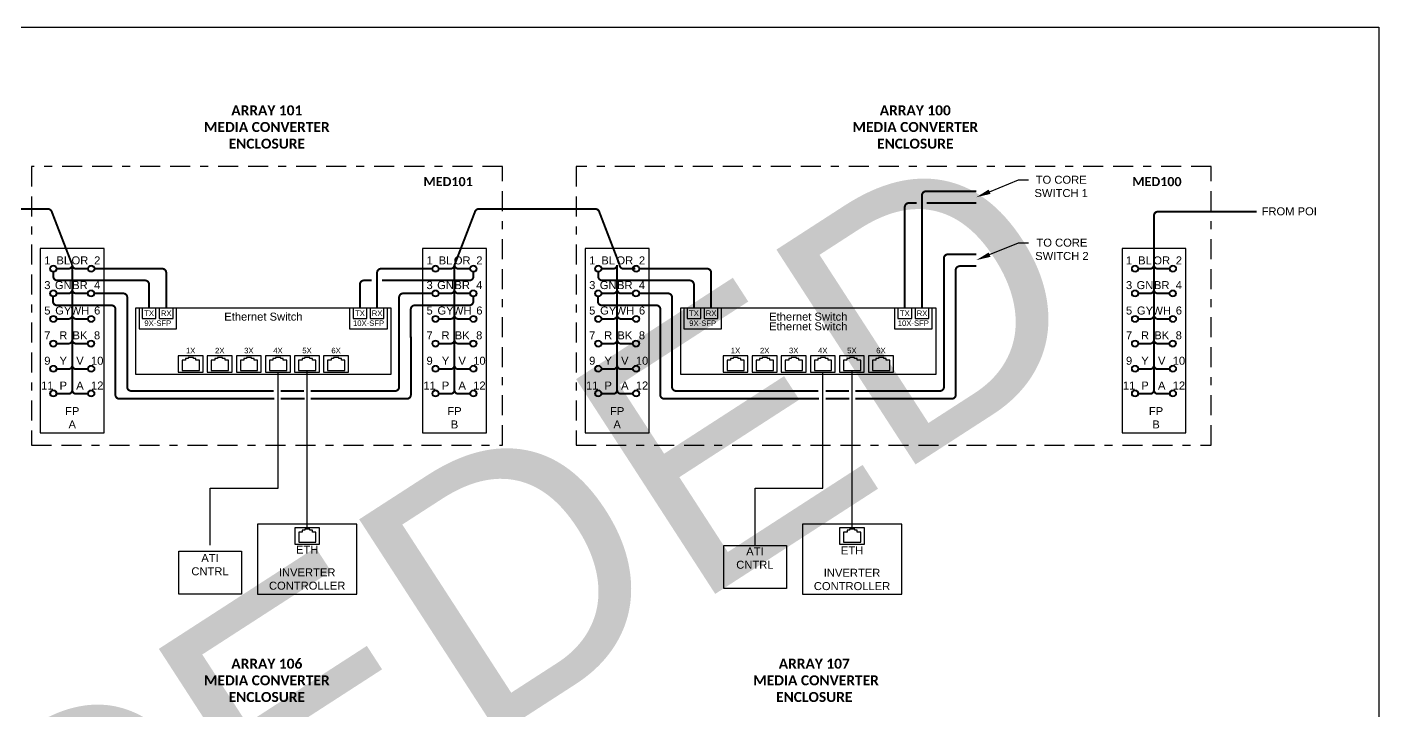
# Model space of a CAD drawing. Header units: feet. Extents: x -17 to 246, y -88 to 32.
# Drawn here: x 168.36 to 185.25, y 21.72 to 30.27 of the extents above; entities that cross this region are included whole.
import ezdxf
from ezdxf import colors
from ezdxf.entities.mleader import LeaderData, LeaderLine
from ezdxf.enums import TextEntityAlignment as Align
from ezdxf.lldxf.tags import DXFTag
from ezdxf.math import Vec2, Vec3

# ---------------------------------------------------------------- set-up
doc = ezdxf.new("R2010")
doc.units = ezdxf.units.FT
doc.header["$MEASUREMENT"] = 0
doc.linetypes.add('BORDER2', pattern=[0.875, 0.25, -0.125, 0.25, -0.125, 0, -0.125])
for name, color, linetype in [('E-EQPM-ENCL', 8, 'Continuous'), ('E-TEXT', 7, 'Continuous'), ('FLOWCHART', 7, 'Continuous'), ('G-ANNO-TEXT', 1, 'Continuous'), ('PV-CABL-FO', 130, 'FIBER'), ('PV-CATV6', 122, 'CATV6')]:
    doc.layers.add(name, color=color, linetype=linetype)
doc.layers.add('E-WD-DEVC', color=7, linetype='Continuous', lineweight=30)
doc.layers.add('G-NPLT', color=67, linetype='Continuous', plot=False)
doc.styles.add('NEI-A', font='arial.ttf')
tags = doc.linetypes.add('CATV6', pattern='A,0.18216,-0.054518,["CATV6",NEI-A,S=0.1,R=0,X=0,Y=-0.05],-0.505136,0.176989', length=0.918803).pattern_tags.tags
tags[6] = DXFTag(74, 10)
tags = doc.linetypes.add('FIBER', pattern='A,0.376989,-0.053001,["FO",NEI-A,S=0.1,R=0,X=0,Y=-0.05],-0.246999,0.376989', length=1.053978).pattern_tags.tags
tags[6] = DXFTag(74, 10)

# ---------------------------------------------------------------- blocks, each defined once
blk = doc.blocks.new('*U19')
at = {"layer": 'E-EQPM-ENCL', "color": 9, "linetype": 'BORDER2'}
for points in [[(46.046, 24.138), (51.931, 24.138), (51.931, 27.622), (46.046, 27.622)], [(52.854, 24.138), (60.786, 24.138), (60.786, 27.622), (52.854, 27.622)]]:
    blk.add_lwpolyline(points, close=True, dxfattribs=at)
at = {"layer": 'E-WD-DEVC'}
for centre, radius in [((46.321, 26.344), 0.0423), ((46.321, 26.344), 0.0348), ((46.321, 26.344), 0.0348), ((46.794, 26.344), 0.0423), ((46.794, 26.344), 0.0348), ((46.794, 26.344), 0.0348), ((51.096, 26.344), 0.0423), ((51.096, 26.344), 0.0348), ((51.096, 26.344), 0.0348), ((51.569, 26.344), 0.0423), ((51.569, 26.344), 0.0348), ((51.569, 26.344), 0.0348), ((53.129, 26.344), 0.0423), ((53.129, 26.344), 0.0348), ((53.129, 26.344), 0.0348), ((53.602, 26.344), 0.0423), ((53.602, 26.344), 0.0348), ((53.602, 26.344), 0.0348), ((59.836, 26.344), 0.0423), ((59.836, 26.344), 0.0348), ((59.836, 26.344), 0.0348), ((60.309, 26.344), 0.0423), ((60.309, 26.344), 0.0348), ((60.309, 26.344), 0.0348), ((46.321, 26.035), 0.0423), ((46.321, 26.035), 0.0348), ((46.321, 26.035), 0.0348), ((46.792, 26.035), 0.0423), ((46.792, 26.035), 0.0348), ((46.792, 26.035), 0.0348), ((51.096, 26.035), 0.0423), ((51.096, 26.035), 0.0348), ((51.096, 26.035), 0.0348), ((51.568, 26.035), 0.0423), ((51.568, 26.035), 0.0348), ((51.568, 26.035), 0.0348), ((53.129, 26.035), 0.0423), ((53.129, 26.035), 0.0348), ((53.129, 26.035), 0.0348), ((53.6, 26.035), 0.0423), ((53.6, 26.035), 0.0348), ((53.6, 26.035), 0.0348), ((59.836, 26.035), 0.0423), ((59.836, 26.035), 0.0348), ((59.836, 26.035), 0.0348), ((60.307, 26.035), 0.0423), ((60.307, 26.035), 0.0348), ((60.307, 26.035), 0.0348), ((46.321, 25.716), 0.0423), ((46.321, 25.716), 0.0348), ((46.321, 25.716), 0.0348), ((46.794, 25.716), 0.0423), ((46.794, 25.716), 0.0348), ((46.794, 25.716), 0.0348), ((51.096, 25.716), 0.0423), ((51.096, 25.716), 0.0348), ((51.096, 25.716), 0.0348), ((51.569, 25.716), 0.0423), ((51.569, 25.716), 0.0348), ((51.569, 25.716), 0.0348), ((53.129, 25.716), 0.0423), ((53.129, 25.716), 0.0348), ((53.129, 25.716), 0.0348), ((53.602, 25.716), 0.0423), ((53.602, 25.716), 0.0348), ((53.602, 25.716), 0.0348), ((59.836, 25.716), 0.0423), ((59.836, 25.716), 0.0348), ((59.836, 25.716), 0.0348), ((60.309, 25.716), 0.0423), ((60.309, 25.716), 0.0348), ((60.309, 25.716), 0.0348), ((46.321, 25.407), 0.0423), ((46.321, 25.407), 0.0348), ((46.321, 25.407), 0.0348), ((46.792, 25.407), 0.0423), ((46.792, 25.407), 0.0348), ((46.792, 25.407), 0.0348), ((51.096, 25.407), 0.0423), ((51.096, 25.407), 0.0348), ((51.096, 25.407), 0.0348), ((51.568, 25.407), 0.0423), ((51.568, 25.407), 0.0348), ((51.568, 25.407), 0.0348), ((53.129, 25.407), 0.0423), ((53.129, 25.407), 0.0348), ((53.129, 25.407), 0.0348), ((53.6, 25.407), 0.0423), ((53.6, 25.407), 0.0348), ((53.6, 25.407), 0.0348), ((59.836, 25.407), 0.0423), ((59.836, 25.407), 0.0348), ((59.836, 25.407), 0.0348), ((60.307, 25.407), 0.0423), ((60.307, 25.407), 0.0348), ((60.307, 25.407), 0.0348), ((46.321, 25.093), 0.0423), ((46.321, 25.093), 0.0348), ((46.321, 25.093), 0.0348), ((46.794, 25.093), 0.0423), ((46.794, 25.093), 0.0348), ((46.794, 25.093), 0.0348), ((51.096, 25.093), 0.0423), ((51.096, 25.093), 0.0348), ((51.096, 25.093), 0.0348), ((51.569, 25.093), 0.0423), ((51.569, 25.093), 0.0348), ((51.569, 25.093), 0.0348), ((53.129, 25.093), 0.0423), ((53.129, 25.093), 0.0348), ((53.129, 25.093), 0.0348), ((53.602, 25.093), 0.0423), ((53.602, 25.093), 0.0348), ((53.602, 25.093), 0.0348), ((59.836, 25.093), 0.0423), ((59.836, 25.093), 0.0348), ((59.836, 25.093), 0.0348), ((60.309, 25.093), 0.0423), ((60.309, 25.093), 0.0348), ((60.309, 25.093), 0.0348), ((46.321, 24.784), 0.0423), ((46.321, 24.784), 0.0348), ((46.321, 24.784), 0.0348), ((46.794, 24.784), 0.0423), ((46.794, 24.784), 0.0348), ((46.794, 24.784), 0.0348), ((51.096, 24.784), 0.0423), ((51.096, 24.784), 0.0348), ((51.096, 24.784), 0.0348), ((51.569, 24.784), 0.0423), ((51.569, 24.784), 0.0348), ((51.569, 24.784), 0.0348), ((53.129, 24.784), 0.0423), ((53.129, 24.784), 0.0348), ((53.129, 24.784), 0.0348), ((53.602, 24.784), 0.0423), ((53.602, 24.784), 0.0348), ((53.602, 24.784), 0.0348), ((59.836, 24.784), 0.0423), ((59.836, 24.784), 0.0348), ((59.836, 24.784), 0.0348), ((60.309, 24.784), 0.0423), ((60.309, 24.784), 0.0348), ((60.309, 24.784), 0.0348)]:
    blk.add_circle(centre, radius, dxfattribs=at)
at = {"layer": 'FLOWCHART', "linetype": 'Continuous'}
for points in [[(46.956, 26.597), (46.158, 26.597), (46.158, 24.29), (46.956, 24.29)], [(51.732, 26.597), (50.934, 26.597), (50.934, 24.29), (51.732, 24.29)], [(53.764, 26.597), (52.966, 26.597), (52.966, 24.29), (53.764, 24.29)], [(60.471, 26.597), (59.673, 26.597), (59.673, 24.29), (60.471, 24.29)], [(47.347, 25.026), (50.542, 25.026), (50.542, 25.851), (47.347, 25.851)], [(47.391, 25.594), (47.86, 25.594), (47.86, 25.851), (47.391, 25.851)], [(47.431, 25.722), (47.602, 25.722), (47.602, 25.851), (47.431, 25.851)], [(47.645, 25.722), (47.817, 25.722), (47.817, 25.851), (47.645, 25.851)], [(50.022, 25.594), (50.495, 25.594), (50.495, 25.851), (50.022, 25.851)], [(50.065, 25.722), (50.237, 25.722), (50.237, 25.851), (50.065, 25.851)], [(50.28, 25.722), (50.452, 25.722), (50.452, 25.851), (50.28, 25.851)], [(54.155, 25.026), (57.35, 25.026), (57.35, 25.851), (54.155, 25.851)], [(54.199, 25.594), (54.668, 25.594), (54.668, 25.851), (54.199, 25.851)], [(54.238, 25.722), (54.41, 25.722), (54.41, 25.851), (54.238, 25.851)], [(54.453, 25.722), (54.625, 25.722), (54.625, 25.851), (54.453, 25.851)], [(56.83, 25.594), (57.303, 25.594), (57.303, 25.851), (56.83, 25.851)], [(56.873, 25.722), (57.045, 25.722), (57.045, 25.851), (56.873, 25.851)], [(57.088, 25.722), (57.26, 25.722), (57.26, 25.851), (57.088, 25.851)], [(47.881, 25.049), (48.192, 25.049), (48.192, 25.255), (47.881, 25.255)], [(48.244, 25.049), (48.555, 25.049), (48.555, 25.255), (48.244, 25.255)], [(48.608, 25.049), (48.918, 25.049), (48.918, 25.255), (48.608, 25.255)], [(48.971, 25.049), (49.282, 25.049), (49.282, 25.255), (48.971, 25.255)], [(49.335, 25.049), (49.645, 25.049), (49.645, 25.255), (49.335, 25.255)], [(49.698, 25.049), (50.009, 25.049), (50.009, 25.255), (49.698, 25.255)], [(54.689, 25.049), (54.999, 25.049), (54.999, 25.255), (54.689, 25.255)], [(55.052, 25.049), (55.363, 25.049), (55.363, 25.255), (55.052, 25.255)], [(55.416, 25.049), (55.726, 25.049), (55.726, 25.255), (55.416, 25.255)], [(55.779, 25.049), (56.09, 25.049), (56.09, 25.255), (55.779, 25.255)], [(56.143, 25.049), (56.453, 25.049), (56.453, 25.255), (56.143, 25.255)], [(56.506, 25.049), (56.817, 25.049), (56.817, 25.255), (56.506, 25.255)], [(48.873, 22.273), (50.112, 22.273), (50.112, 23.148), (48.873, 23.148)], [(55.68, 22.273), (56.92, 22.273), (56.92, 23.148), (55.68, 23.148)], [(49.337, 22.899), (49.647, 22.899), (49.647, 23.105), (49.337, 23.105)], [(56.145, 22.899), (56.455, 22.899), (56.455, 23.105), (56.145, 23.105)], [(47.889, 22.811), (48.672, 22.811), (48.672, 22.272), (47.889, 22.272)], [(54.696, 22.883), (55.48, 22.883), (55.48, 22.344), (54.696, 22.344)]]:
    blk.add_lwpolyline(points, close=True, dxfattribs=at)
at = {"layer": 'FLOWCHART'}
for points in [[(48.103, 25.199), (48.103, 25.222), (48.071, 25.222), (48.071, 25.235), (48.006, 25.235), (48.006, 25.222), (47.974, 25.222), (47.974, 25.199), (47.931, 25.199), (47.931, 25.071), (48.146, 25.071), (48.146, 25.199)], [(48.466, 25.199), (48.466, 25.222), (48.434, 25.222), (48.434, 25.235), (48.37, 25.235), (48.37, 25.222), (48.337, 25.222), (48.337, 25.199), (48.294, 25.199), (48.294, 25.071), (48.509, 25.071), (48.509, 25.199)], [(48.83, 25.199), (48.83, 25.222), (48.798, 25.222), (48.798, 25.235), (48.733, 25.235), (48.733, 25.222), (48.701, 25.222), (48.701, 25.199), (48.658, 25.199), (48.658, 25.071), (48.873, 25.071), (48.873, 25.199)], [(49.193, 25.199), (49.193, 25.222), (49.161, 25.222), (49.161, 25.235), (49.096, 25.235), (49.096, 25.222), (49.064, 25.222), (49.064, 25.199), (49.021, 25.199), (49.021, 25.071), (49.236, 25.071), (49.236, 25.199)], [(49.557, 25.199), (49.557, 25.222), (49.525, 25.222), (49.525, 25.235), (49.46, 25.235), (49.46, 25.222), (49.428, 25.222), (49.428, 25.199), (49.385, 25.199), (49.385, 25.071), (49.6, 25.071), (49.6, 25.199)], [(49.92, 25.199), (49.92, 25.222), (49.888, 25.222), (49.888, 25.235), (49.823, 25.235), (49.823, 25.222), (49.791, 25.222), (49.791, 25.199), (49.748, 25.199), (49.748, 25.071), (49.963, 25.071), (49.963, 25.199)], [(54.911, 25.199), (54.911, 25.222), (54.879, 25.222), (54.879, 25.235), (54.814, 25.235), (54.814, 25.222), (54.782, 25.222), (54.782, 25.199), (54.739, 25.199), (54.739, 25.071), (54.954, 25.071), (54.954, 25.199)], [(55.274, 25.199), (55.274, 25.222), (55.242, 25.222), (55.242, 25.235), (55.177, 25.235), (55.177, 25.222), (55.145, 25.222), (55.145, 25.199), (55.102, 25.199), (55.102, 25.071), (55.317, 25.071), (55.317, 25.199)], [(55.637, 25.199), (55.637, 25.222), (55.605, 25.222), (55.605, 25.235), (55.541, 25.235), (55.541, 25.222), (55.509, 25.222), (55.509, 25.199), (55.466, 25.199), (55.466, 25.071), (55.681, 25.071), (55.681, 25.199)], [(56.001, 25.199), (56.001, 25.222), (55.969, 25.222), (55.969, 25.235), (55.904, 25.235), (55.904, 25.222), (55.872, 25.222), (55.872, 25.199), (55.829, 25.199), (55.829, 25.071), (56.044, 25.071), (56.044, 25.199)], [(56.364, 25.199), (56.364, 25.222), (56.332, 25.222), (56.332, 25.235), (56.268, 25.235), (56.268, 25.222), (56.235, 25.222), (56.235, 25.199), (56.192, 25.199), (56.192, 25.071), (56.408, 25.071), (56.408, 25.199)], [(56.728, 25.199), (56.728, 25.222), (56.696, 25.222), (56.696, 25.235), (56.631, 25.235), (56.631, 25.222), (56.599, 25.222), (56.599, 25.199), (56.556, 25.199), (56.556, 25.071), (56.771, 25.071), (56.771, 25.199)], [(49.559, 23.049), (49.559, 23.072), (49.527, 23.072), (49.527, 23.086), (49.462, 23.086), (49.462, 23.072), (49.43, 23.072), (49.43, 23.049), (49.387, 23.049), (49.387, 22.922), (49.602, 22.922), (49.602, 23.049)], [(56.366, 23.049), (56.366, 23.072), (56.334, 23.072), (56.334, 23.086), (56.27, 23.086), (56.27, 23.072), (56.238, 23.072), (56.238, 23.049), (56.195, 23.049), (56.195, 22.922), (56.41, 22.922), (56.41, 23.049)]]:
    blk.add_lwpolyline(points, close=True, dxfattribs=at)
at = {"layer": 'PV-CABL-FO', "ltscale": 0.5, "const_width": 0.025}
for points in [[(57.174, 25.851), (57.174, 27.262, -0.414214), (57.224, 27.312), (57.852, 27.312)], [(44.492, 26.388), (44.751, 27.059, -0.310159), (44.797, 27.091), (46.253, 27.091, -0.31012), (46.3, 27.059), (46.557, 26.392, 0.414214), (46.605, 26.344), (46.752, 26.344)], [(51.332, 26.388), (51.59, 27.059, -0.310159), (51.637, 27.091), (53.093, 27.091, -0.31012), (53.14, 27.059), (53.396, 26.392, 0.414214), (53.444, 26.344), (53.591, 26.344)], [(56.959, 25.851), (56.959, 27.115, -0.414214), (57.009, 27.165), (57.107, 27.165)], [(60.072, 26.392), (60.072, 27.008, -0.414214), (60.122, 27.058), (61.355, 27.058)], [(56.343, 24.815), (57.398, 24.815, 0.414214), (57.448, 24.865), (57.448, 26.474, -0.414214), (57.498, 26.524), (57.852, 26.524)], [(46.509, 26.344, 0.414214), (46.557, 26.392)], [(46.836, 26.344), (47.681, 26.344, -0.414214), (47.731, 26.294), (47.731, 25.851)], [(51.053, 26.344), (50.416, 26.344, 0.414214), (50.366, 26.294), (50.366, 25.851)], [(51.284, 26.344, 0.414214), (51.332, 26.392)], [(51.332, 26.392, 0.414214), (51.38, 26.344), (51.527, 26.344)], [(53.317, 26.344, 0.414214), (53.365, 26.392)], [(53.644, 26.344), (54.489, 26.344, -0.414214), (54.539, 26.294), (54.539, 25.851)], [(57.852, 26.376), (57.645, 26.376, 0.414214), (57.595, 26.326), (57.596, 24.767, -0.414214), (57.546, 24.717), (56.341, 24.717)], [(60.024, 26.344, 0.414214), (60.072, 26.392)], [(60.072, 26.392, 0.414214), (60.12, 26.344), (60.267, 26.344)], [(46.321, 26.302), (46.321, 26.247, 0.414214), (46.371, 26.197), (46.759, 26.197), (47.467, 26.197, -0.414214), (47.517, 26.147), (47.517, 25.851)], [(50.3, 26.197), (50.201, 26.197, 0.414214), (50.151, 26.147), (50.151, 25.851)], [(51.569, 26.302), (51.569, 26.247, -0.414214), (51.519, 26.197), (51.131, 26.197), (50.426, 26.197)], [(53.129, 26.302), (53.129, 26.247, 0.414214), (53.179, 26.197), (53.567, 26.197), (54.274, 26.197, -0.414214), (54.324, 26.147), (54.324, 25.851)], [(46.362, 26.035), (46.509, 26.035, 0.414214), (46.557, 26.083, 0.414214), (46.605, 26.035), (46.752, 26.035)], [(46.836, 26.035), (47.194, 26.035, -0.414214), (47.244, 25.985), (47.244, 24.865, 0.414214), (47.294, 24.815), (49.073, 24.815)], [(49.535, 24.815), (50.591, 24.815, 0.414214), (50.641, 24.865), (50.641, 25.985, -0.414214), (50.691, 26.035), (51.049, 26.035)], [(51.138, 26.035), (51.284, 26.035, 0.414214), (51.332, 26.083, 0.414214), (51.38, 26.035), (51.527, 26.035)], [(53.17, 26.035), (53.317, 26.035, 0.414214), (53.365, 26.083, 0.414214), (53.413, 26.035), (53.559, 26.035)], [(53.643, 26.035), (54.001, 26.035, -0.414214), (54.051, 25.985), (54.051, 24.865, 0.414214), (54.101, 24.815), (55.88, 24.815)], [(59.877, 26.035), (60.024, 26.035, 0.414214), (60.072, 26.083, 0.414214), (60.12, 26.035), (60.267, 26.035)], [(46.316, 25.991), (46.316, 25.936, 0.414214), (46.366, 25.886), (46.366, 25.886), (47.047, 25.886, -0.414214), (47.097, 25.836), (47.096, 24.767, 0.414214), (47.146, 24.717), (48.403, 24.717)], [(51.568, 25.991), (51.568, 25.936, -0.414214), (51.518, 25.886), (51.518, 25.886), (50.837, 25.886, 0.414214), (50.787, 25.836), (50.788, 24.767, -0.414214), (50.738, 24.717), (49.534, 24.717)], [(53.124, 25.991), (53.124, 25.936, 0.414214), (53.174, 25.886), (53.174, 25.886), (53.855, 25.886, -0.414214), (53.905, 25.836), (53.904, 24.767, 0.414214), (53.954, 24.717), (55.211, 24.717)], [(46.362, 25.716), (46.509, 25.716, 0.414214), (46.557, 25.764, 0.414214), (46.605, 25.716), (46.752, 25.716)], [(51.138, 25.716), (51.284, 25.716, 0.414214), (51.332, 25.764, 0.414214), (51.38, 25.716), (51.527, 25.716)], [(53.17, 25.716), (53.317, 25.716, 0.414214), (53.365, 25.764, 0.414214), (53.413, 25.716), (53.559, 25.716)], [(59.877, 25.716), (60.024, 25.716, 0.414214), (60.072, 25.764, 0.414214), (60.12, 25.716), (60.267, 25.716)], [(46.362, 25.407), (46.509, 25.407, 0.414214), (46.557, 25.455, 0.414214), (46.605, 25.407), (46.752, 25.407)], [(51.138, 25.407), (51.284, 25.407, 0.414214), (51.332, 25.455, 0.414214), (51.38, 25.407), (51.527, 25.407)], [(53.17, 25.407), (53.317, 25.407, 0.414214), (53.365, 25.455, 0.414214), (53.413, 25.407), (53.559, 25.407)], [(59.877, 25.407), (60.024, 25.407, 0.414214), (60.072, 25.455, 0.414214), (60.12, 25.407), (60.267, 25.407)], [(46.752, 25.088), (46.605, 25.088, -0.414214), (46.557, 25.136, -0.414214), (46.509, 25.088), (46.362, 25.088)], [(51.527, 25.088), (51.38, 25.088, -0.414214), (51.332, 25.136, -0.414214), (51.284, 25.088), (51.138, 25.088)], [(53.559, 25.088), (53.413, 25.088, -0.414214), (53.365, 25.136, -0.414214), (53.317, 25.088), (53.17, 25.088)], [(60.267, 25.088), (60.12, 25.088, -0.414214), (60.072, 25.136, -0.414214), (60.024, 25.088), (59.877, 25.088)], [(46.509, 24.779, 0.414214), (46.557, 24.827)], [(46.557, 24.827, 0.414214), (46.605, 24.779), (46.752, 24.779)], [(51.284, 24.779, 0.414214), (51.332, 24.827)], [(51.332, 24.827, 0.414214), (51.38, 24.779), (51.527, 24.779)], [(53.317, 24.779, 0.414214), (53.365, 24.827)], [(53.365, 24.827, 0.414214), (53.413, 24.779), (53.559, 24.779)], [(60.024, 24.779, 0.414214), (60.072, 24.827)], [(60.072, 24.827, 0.414214), (60.12, 24.779), (60.267, 24.779)]]:
    blk.add_lwpolyline(points, format="xyb", dxfattribs=at)
for points in [[(57.852, 27.165), (57.233, 27.165)], [(46.362, 26.344), (46.509, 26.344)], [(46.557, 26.392), (46.557, 24.827)], [(51.138, 26.344), (51.284, 26.344)], [(51.332, 26.392), (51.332, 24.827)], [(53.17, 26.344), (53.317, 26.344)], [(53.365, 26.392), (53.365, 24.827)], [(59.877, 26.344), (60.024, 26.344)], [(60.072, 26.392), (60.072, 24.827)], [(46.509, 24.779), (46.362, 24.779)], [(48.403, 24.717), (49.081, 24.717)], [(49.161, 24.717), (49.46, 24.717)], [(49.452, 24.815), (49.162, 24.815)], [(51.284, 24.779), (51.138, 24.779)], [(53.317, 24.779), (53.17, 24.779)], [(55.211, 24.717), (55.889, 24.717)], [(55.969, 24.717), (56.267, 24.717)], [(56.26, 24.815), (55.97, 24.815)], [(60.024, 24.779), (59.877, 24.779)]]:
    blk.add_lwpolyline(points, dxfattribs=at)
at = {"layer": 'PV-CATV6'}
for points in [[(48.28, 22.887), (48.28, 23.597), (49.128, 23.597), (49.128, 25.04)], [(49.492, 23.105), (49.492, 25.071)], [(55.088, 22.887), (55.088, 23.597), (55.936, 23.597), (55.936, 25.04)], [(56.3, 23.105), (56.3, 25.071)]]:
    blk.add_lwpolyline(points, dxfattribs=at)
at = {"layer": 'G-ANNO-TEXT', "style": 'NEI-A'}
blk.add_text('FROM POI', height=0.1, dxfattribs=at).set_placement((61.417, 27.062, -0.5), align=Align.MIDDLE_LEFT)
for s, p in [('1', (46.246, 26.368)), ('BL', (46.445, 26.368)), ('OR', (46.653, 26.368)), ('2', (46.869, 26.368)), ('1', (51.022, 26.368)), ('BL', (51.221, 26.368)), ('OR', (51.429, 26.368)), ('2', (51.644, 26.368)), ('1', (53.054, 26.368)), ('BL', (53.253, 26.368)), ('OR', (53.461, 26.368)), ('2', (53.676, 26.368)), ('1', (59.761, 26.368)), ('BL', (59.96, 26.368)), ('OR', (60.169, 26.368)), ('2', (60.384, 26.368)), ('3', (46.246, 26.059)), ('GN', (46.445, 26.059)), ('BR', (46.653, 26.059)), ('4', (46.867, 26.059)), ('3', (51.022, 26.059)), ('GN', (51.221, 26.059)), ('BR', (51.429, 26.059)), ('4', (51.642, 26.059)), ('3', (53.054, 26.059)), ('GN', (53.253, 26.059)), ('BR', (53.461, 26.059)), ('4', (53.675, 26.059)), ('3', (59.761, 26.059)), ('GN', (59.96, 26.059)), ('BR', (60.169, 26.059)), ('4', (60.382, 26.059)), ('5', (46.246, 25.741)), ('GY', (46.445, 25.741)), ('WH', (46.653, 25.741)), ('6', (46.869, 25.741)), ('5', (51.022, 25.741)), ('GY', (51.221, 25.741)), ('WH', (51.429, 25.741)), ('6', (51.644, 25.741)), ('5', (53.054, 25.741)), ('GY', (53.253, 25.741)), ('WH', (53.461, 25.741)), ('6', (53.676, 25.741)), ('5', (59.761, 25.741)), ('GY', (59.96, 25.741)), ('WH', (60.169, 25.741)), ('6', (60.384, 25.741)), ('7', (46.246, 25.431)), ('R', (46.445, 25.431)), ('BK', (46.653, 25.431)), ('8', (46.867, 25.431)), ('7', (51.022, 25.431)), ('R', (51.221, 25.431)), ('BK', (51.429, 25.431)), ('8', (51.642, 25.431)), ('7', (53.054, 25.431)), ('R', (53.253, 25.431)), ('BK', (53.461, 25.431)), ('8', (53.675, 25.431)), ('7', (59.761, 25.431)), ('R', (59.96, 25.431)), ('BK', (60.169, 25.431)), ('8', (60.382, 25.431)), ('9', (46.246, 25.113)), ('Y', (46.445, 25.113)), ('V', (46.653, 25.113)), ('10', (46.869, 25.113)), ('9', (51.022, 25.113)), ('Y', (51.221, 25.113)), ('V', (51.429, 25.113)), ('10', (51.644, 25.113)), ('9', (53.054, 25.113)), ('Y', (53.253, 25.113)), ('V', (53.461, 25.113)), ('10', (53.676, 25.113)), ('9', (59.761, 25.113)), ('Y', (59.96, 25.113)), ('V', (60.169, 25.113)), ('10', (60.384, 25.113)), ('11', (46.246, 24.803)), ('P', (46.445, 24.803)), ('A', (46.653, 24.803)), ('12', (46.869, 24.803)), ('11', (51.022, 24.803)), ('P', (51.221, 24.803)), ('A', (51.429, 24.803)), ('12', (51.644, 24.803)), ('11', (53.054, 24.803)), ('P', (53.253, 24.803)), ('A', (53.461, 24.803)), ('12', (53.676, 24.803)), ('11', (59.761, 24.803)), ('P', (59.96, 24.803)), ('A', (60.169, 24.803)), ('12', (60.384, 24.803))]:
    blk.add_text(s, height=0.1, dxfattribs=at).set_placement(p, align=Align.BOTTOM_CENTER)
for s, insert, char_height, width, attachment_point in [('{\\fCalibri|b1|i0|c0|p34;ARRAY 101\\PMEDIA CONVERTER\\PENCLOSURE}', (48.988, 28.116), 0.125, 2.82798, 5), ('{\\fCalibri|b1|i0|c0|p34;ARRAY 100\\PMEDIA CONVERTER\\PENCLOSURE}', (57.09, 28.116), 0.125, 2.82798, 5), ('{\\fCalibri|b1|i0|c0|p34;\\H0.90909x;MED101}', (51.253, 27.433), 0.125, 1.30969, 5), ('{\\fCalibri|b1|i0|c0|p34;\\H0.90909x;MED100}', (60.109, 27.433), 0.125, 1.30969, 5), ('TX', (47.517, 25.787), 0.0687, 0.17188, 5), ('9X-SFP', (47.626, 25.662), 0.0687, 0.46884, 5), ('RX', (47.731, 25.787), 0.0687, 0.17188, 5), ('Ethernet Switch', (48.945, 25.744), 0.1, 0.99687, 5), ('10X-SFP', (50.259, 25.662), 0.0687, 0.47266, 5), ('TX', (50.151, 25.787), 0.0687, 0.17188, 5), ('RX', (50.366, 25.787), 0.0687, 0.17188, 5), ('TX', (54.324, 25.787), 0.0687, 0.17188, 5), ('9X-SFP', (54.434, 25.662), 0.0687, 0.46884, 5), ('RX', (54.539, 25.787), 0.0687, 0.17188, 5), ('Ethernet Switch', (55.753, 25.744), 0.1, 0.99687, 5), ('Ethernet Switch', (55.753, 25.622), 0.1, 0.99687, 5), ('10X-SFP', (57.066, 25.662), 0.0687, 0.47266, 5), ('TX', (56.959, 25.787), 0.0687, 0.17188, 5), ('RX', (57.174, 25.787), 0.0687, 0.17188, 5), ('1X', (48.036, 25.32), 0.0687, 0.47266, 5), ('2X', (48.4, 25.32), 0.0687, 0.47266, 5), ('3X', (48.763, 25.32), 0.0687, 0.47266, 5), ('4X', (49.127, 25.32), 0.0687, 0.47266, 5), ('5X', (49.49, 25.32), 0.0687, 0.47266, 5), ('6X', (49.853, 25.32), 0.0687, 0.47266, 5), ('1X', (54.844, 25.32), 0.0687, 0.47266, 5), ('2X', (55.208, 25.32), 0.0687, 0.47266, 5), ('3X', (55.571, 25.32), 0.0687, 0.47266, 5), ('4X', (55.934, 25.32), 0.0687, 0.47266, 5), ('5X', (56.298, 25.32), 0.0687, 0.47266, 5), ('6X', (56.661, 25.32), 0.0687, 0.47266, 5), ('FP\\PA', (46.557, 24.613), 0.1, 0.25781, 2), ('FP\\PB', (51.333, 24.613), 0.1, 0.25781, 2), ('FP\\PA', (53.365, 24.613), 0.1, 0.25781, 2), ('FP\\PB', (60.098, 24.613), 0.1, 0.25781, 2), ('ETH', (49.492, 22.83), 0.1, 1.23931, 5), ('ATI\\PCNTRL', (55.086, 22.724), 0.1, 1.23931, 5), ('ETH', (56.3, 22.82), 0.1, 1.23931, 5), ('ATI\\PCNTRL', (48.278, 22.642), 0.1, 1.23931, 5), ('INVERTER CONTROLLER', (49.492, 22.462), 0.1, 1.23931, 5), ('INVERTER CONTROLLER', (56.3, 22.457), 0.1, 1.23931, 5), ('{\\fCalibri|b1|i0|c0|p34;ARRAY 106\\PMEDIA CONVERTER\\PENCLOSURE}', (48.988, 21.195), 0.125, 2.82798, 5), ('{\\fCalibri|b1|i0|c0|p34;ARRAY 107\\P MEDIA CONVERTER\\PENCLOSURE}', (55.828, 21.195), 0.125, 2.82798, 5)]:
    blk.add_mtext(s, dxfattribs=dict(at, insert=insert, char_height=char_height, width=width, attachment_point=attachment_point))
at = {"layer": 'G-ANNO-TEXT'}
ml = blk.add_multileader_mtext('Standard', dxfattribs=at)
ml.set_content('TO CORE SWITCH 1', color=256, style='NEI-A')
ml.set_leader_properties()
ml.build(insert=Vec2(0, 0))
ml.multileader.update_dxf_attribs({"dogleg_length": 0.125, "arrow_head_size": 0.18})
ctx = ml.context
ctx.base_point, ctx.char_height, ctx.arrow_head_size, ctx.landing_gap_size, ctx.plane_origin = Vec3(58.505, 27.456), 0.1, 0.18, 0.09, Vec3(58.45, 24.505)
ctx.text_align_type = 1
notes = []
notes.append((ctx, [(0, (1, 1, 0), (58.38, 27.456), (1, 0), 0.125, [(0, [(57.852, 27.238)], 0, [])])]))
ctx.mtext.insert, ctx.mtext.width, ctx.mtext.alignment, ctx.mtext.flow_direction = Vec3(58.913, 27.507), 1.16982, 2, 5
ml = blk.add_multileader_mtext('Standard', dxfattribs=at)
ml.set_content('TO CORE SWITCH 2', color=256, style='NEI-A')
ml.set_leader_properties()
ml.build(insert=Vec2(0, 0))
ml.multileader.update_dxf_attribs({"dogleg_length": 0.125, "arrow_head_size": 0.18})
ctx = ml.context
ctx.base_point, ctx.char_height, ctx.arrow_head_size, ctx.landing_gap_size, ctx.plane_origin = Vec3(58.505, 26.669), 0.1, 0.18, 0.09, Vec3(58.45, 23.717)
ctx.text_align_type = 1
notes.append((ctx, [(0, (1, 1, 0), (58.38, 26.669), (1, 0), 0.125, [(0, [(57.852, 26.451)], 0, [])])]))
ctx.mtext.insert, ctx.mtext.width, ctx.mtext.alignment, ctx.mtext.flow_direction = Vec3(58.922, 26.72), 1.16982, 2, 5
for ctx, leaders in notes:
    for number, flags, end, landing, length, lines in leaders:
        leader = LeaderData()
        leader.index, (leader.has_last_leader_line, leader.has_dogleg_vector, leader.attachment_direction) = number, flags
        leader.last_leader_point, leader.dogleg_vector, leader.dogleg_length = Vec3(end), Vec3(landing), length
        for number, points, colour, breaks in lines:
            line = LeaderLine()
            line.index, line.vertices, line.color, line.breaks = number, Vec3.list(points), colors.encode_raw_color(colour), breaks
            leader.lines.append(line)
        ctx.leaders.append(leader)

msp = doc.modelspace()

# ---------------------------------------------------------------- linework, layer by layer
at = {"layer": 'G-NPLT'}
msp.add_lwpolyline([(153.677, 30.271), (185.252, 30.271), (185.252, 8.413), (153.677, 8.413)], close=True, dxfattribs=at)

# ---------------------------------------------------------------- block references
at = {"layer": 'E-TEXT'}
msp.add_blockref('*U19', (122.369, 0.904), dxfattribs=at)

# ---------------------------------------------------------------- texts
at = {"layer": 'G-NPLT', "insert": (154.061, 12.174), "char_height": 3.2, "attachment_point": 1, "rotation": 32.9075, "style": 'NEI-A'}
msp.add_mtext_dynamic_manual_height_columns('\\pxt5,12;SUPERCEDED', width=25.39443, gutter_width=0.5, heights=[0], dxfattribs=at)

doc.saveas('drawing.dxf')
